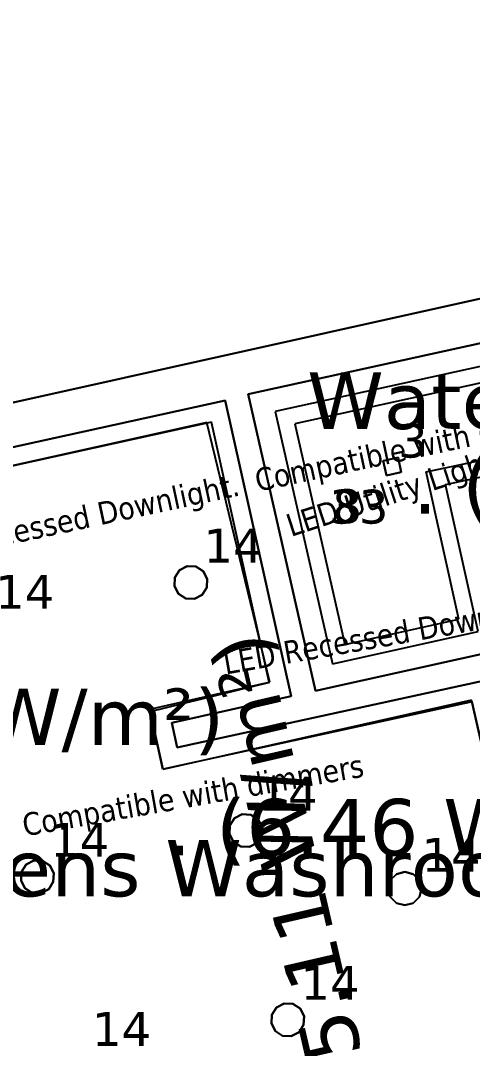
# Model space of a CAD drawing. Header units: inches. Extents: x 0 to 80, y -15 to 299.
# Drawn here: x 23.68 to 26.08, y 1.82 to 7.29 of the extents above; entities that cross this region are included whole.
import ezdxf

# ---------------------------------------------------------------- set-up
doc = ezdxf.new("R2010")
doc.units = ezdxf.units.IN
doc.header["$MEASUREMENT"] = 0
for name, color, linetype, true_color in [('DLX_BLD0_CALC', 3, 'Continuous', 0x00ff00), ('DLX_BLD0_CONT', 7, 'Continuous', 0x969696), ('DLX_BLD0_DESC', 7, 'Continuous', 0x969696), ('DLX_BLD0_LUM', 7, 'Continuous', 0xffd400), ('DLX_BLD0_LUMKEY_IDX', 7, 'Continuous', 0x969696), ('DLX_BLD0_RESKEY_IDX', 7, 'Continuous', 0x707070), ('DLX_BLD0_ROOF', 7, 'Continuous', 0x7f7f7f), ('DLX_BLD0_TXT', 7, 'Continuous', 0xaa00ff)]:
    doc.layers.add(name, color=color, linetype=linetype, true_color=true_color)
doc.styles.add('TableTextStyle', font='')
doc.styles.add('Tahoma AC-9A-79-64-AA-B0-6E-42-C4-5C-8C-13-97-E7-E2-2C', font='')
doc.styles.get('TableTextStyle').set_extended_font_data('VERDANA.TTF')
doc.styles.get('Tahoma AC-9A-79-64-AA-B0-6E-42-C4-5C-8C-13-97-E7-E2-2C').set_extended_font_data('Tahoma')

msp = doc.modelspace()

# ---------------------------------------------------------------- linework, layer by layer
at = {"layer": 'DLX_BLD0_CALC'}
for points in [[(26.7333, 5.5813, 0), (25.0307, 5.2079, 0)], [(26.6673, 5.4779, 0), (25.1348, 5.1418, 0)], [(25.0307, 5.2079, 0), (25.3352, 3.8655, 0)], [(24.691, 5.1507, 0), (22.7927, 4.7333, 0)], [(24.6676, 5.1495, 0), (22.7937, 4.7327, 0)], [(25.0024, 3.768, 0), (24.6676, 5.1495, 0)], [(24.9983, 3.7678, 0), (24.691, 5.1507, 0)], [(25.1348, 5.1418, 0), (25.4008, 3.9691, 0)], [(25.832, 4.8859, 0), (26.7554, 5.0825, 0)], [(25.9358, 4.8192, 0), (26.8593, 5.0158, 0)], [(26.0056, 4.1032, 0), (25.832, 4.8859, 0)], [(26.1092, 4.0372, 0), (25.9358, 4.8192, 0)], [(25.4008, 3.9691, 0), (26.0056, 4.1032, 0)], [(25.3352, 3.8655, 0), (26.1092, 4.0372, 0)], [(24.3646, 3.6257, 0), (24.9983, 3.7678, 0)], [(24.3663, 3.6129, 0), (25.0024, 3.768, 0)], [(26.0726, 3.6738, 0), (24.4339, 3.3038, 0)], [(26.0772, 3.6636, 0), (24.4346, 3.3058, 0)], [(26.5203, 1.7162, 0), (26.0726, 3.6738, 0)], [(26.5216, 1.7157, 0), (26.0772, 3.6636, 0)], [(24.4346, 3.3058, 0), (24.3646, 3.6257, 0)], [(24.4339, 3.3038, 0), (24.3663, 3.6129, 0)]]:
    msp.add_polyline3d(points, dxfattribs=at)
at = {"layer": 'DLX_BLD0_CONT'}
for points in [[(32.7648, 7.2856, 0), (14.6298, 3.2511, 0)], [(26.8243, 5.7241, 0), (24.8869, 5.2992, 0)], [(24.765, 5.2667, 0), (22.6762, 4.8075, 0)], [(25.1145, 3.694, 0), (24.765, 5.2667, 0)], [(24.8869, 5.2992, 0), (25.2445, 3.7225, 0)], [(25.2445, 3.7225, 0), (26.2524, 3.946, 0)], [(26.1508, 3.7794, 0), (24.509, 3.4217, 0)], [(24.4805, 3.5518, 0), (25.1145, 3.694, 0)], [(24.509, 3.4217, 0), (24.4805, 3.5518, 0)]]:
    msp.add_polyline3d(points, dxfattribs=at)
at = {"layer": 'DLX_BLD0_LUM'}
for points in [[(25.6045, 4.9461, 0), (25.6827, 4.9627, 0)], [(25.6827, 4.9627, 0), (25.6045, 4.9461, 0)], [(25.6827, 4.9627, 0), (25.6045, 4.9461, 0)], [(25.6045, 4.9461, 0), (25.6827, 4.9627, 0)], [(25.6211, 4.8678, 0), (25.6045, 4.9461, 0)], [(25.6045, 4.9461, 0), (25.6045, 4.9461, 0)], [(25.6045, 4.9461, 0), (25.6211, 4.8678, 0)], [(25.6045, 4.9461, 0), (25.6045, 4.9461, 0)], [(25.6045, 4.9461, 0), (25.6211, 4.8678, 0)], [(25.6211, 4.8678, 0), (25.6045, 4.9461, 0)], [(25.6827, 4.9627, 0), (25.6994, 4.8845, 0)], [(25.6994, 4.8845, 0), (25.6827, 4.9627, 0)], [(25.6827, 4.9627, 0), (25.6827, 4.9627, 0)], [(25.6827, 4.9627, 0), (25.6827, 4.9627, 0)], [(25.6994, 4.8845, 0), (25.6827, 4.9627, 0)], [(25.6827, 4.9627, 0), (25.6994, 4.8845, 0)], [(25.6994, 4.8845, 0), (25.6211, 4.8678, 0)], [(25.6211, 4.8678, 0), (25.6994, 4.8845, 0)], [(25.6211, 4.8678, 0), (25.6994, 4.8845, 0)], [(25.6994, 4.8845, 0), (25.6211, 4.8678, 0)], [(25.6211, 4.8678, 0), (25.6211, 4.8678, 0)], [(25.6211, 4.8678, 0), (25.6211, 4.8678, 0)], [(25.6994, 4.8845, 0), (25.6994, 4.8845, 0)], [(25.6994, 4.8845, 0), (25.6994, 4.8845, 0)], [(24.5218, 4.3635, 0), (24.5626, 4.3847, 0)], [(24.5626, 4.3847, 0), (24.5218, 4.3635, 0)], [(24.5626, 4.3847, 0), (24.5218, 4.3635, 0)], [(24.5218, 4.3635, 0), (24.5626, 4.3847, 0)], [(24.5626, 4.3847, 0), (24.5626, 4.3847, 0)], [(24.5626, 4.3847, 0), (24.6087, 4.3827, 0)], [(24.6087, 4.3827, 0), (24.5626, 4.3847, 0)], [(24.5626, 4.3847, 0), (24.5626, 4.3847, 0)], [(24.6087, 4.3827, 0), (24.5626, 4.3847, 0)], [(24.5626, 4.3847, 0), (24.6087, 4.3827, 0)], [(24.6087, 4.3827, 0), (24.6087, 4.3827, 0)], [(24.6087, 4.3827, 0), (24.6475, 4.358, 0)], [(24.6475, 4.358, 0), (24.6087, 4.3827, 0)], [(24.6087, 4.3827, 0), (24.6087, 4.3827, 0)], [(24.6475, 4.358, 0), (24.6087, 4.3827, 0)], [(24.6087, 4.3827, 0), (24.6475, 4.358, 0)], [(24.495, 4.2786, 0), (24.497, 4.3246, 0)], [(24.497, 4.3246, 0), (24.495, 4.2786, 0)], [(24.497, 4.3246, 0), (24.495, 4.2786, 0)], [(24.495, 4.2786, 0), (24.497, 4.3246, 0)], [(24.497, 4.3246, 0), (24.5218, 4.3635, 0)], [(24.5218, 4.3635, 0), (24.497, 4.3246, 0)], [(24.5218, 4.3635, 0), (24.497, 4.3246, 0)], [(24.497, 4.3246, 0), (24.5218, 4.3635, 0)], [(24.497, 4.3246, 0), (24.497, 4.3246, 0)], [(24.497, 4.3246, 0), (24.497, 4.3246, 0)], [(24.5218, 4.3635, 0), (24.5218, 4.3635, 0)], [(24.5218, 4.3635, 0), (24.5218, 4.3635, 0)], [(24.6475, 4.358, 0), (24.6475, 4.358, 0)], [(24.6475, 4.358, 0), (24.6688, 4.3171, 0)], [(24.6688, 4.3171, 0), (24.6475, 4.358, 0)], [(24.6475, 4.358, 0), (24.6475, 4.358, 0)], [(24.6688, 4.3171, 0), (24.6475, 4.358, 0)], [(24.6475, 4.358, 0), (24.6688, 4.3171, 0)], [(24.6688, 4.3171, 0), (24.6668, 4.2711, 0)], [(24.6668, 4.2711, 0), (24.6688, 4.3171, 0)], [(24.6668, 4.2711, 0), (24.6688, 4.3171, 0)], [(24.6688, 4.3171, 0), (24.6668, 4.2711, 0)], [(24.6688, 4.3171, 0), (24.6688, 4.3171, 0)], [(24.6688, 4.3171, 0), (24.6688, 4.3171, 0)], [(24.5163, 4.2377, 0), (24.495, 4.2786, 0)], [(24.495, 4.2786, 0), (24.495, 4.2786, 0)], [(24.495, 4.2786, 0), (24.5163, 4.2377, 0)], [(24.495, 4.2786, 0), (24.495, 4.2786, 0)], [(24.495, 4.2786, 0), (24.5163, 4.2377, 0)], [(24.5163, 4.2377, 0), (24.495, 4.2786, 0)], [(24.6668, 4.2711, 0), (24.642, 4.2322, 0)], [(24.642, 4.2322, 0), (24.6668, 4.2711, 0)], [(24.642, 4.2322, 0), (24.6668, 4.2711, 0)], [(24.6668, 4.2711, 0), (24.642, 4.2322, 0)], [(24.6668, 4.2711, 0), (24.6668, 4.2711, 0)], [(24.6668, 4.2711, 0), (24.6668, 4.2711, 0)], [(24.5551, 4.213, 0), (24.5163, 4.2377, 0)], [(24.5163, 4.2377, 0), (24.5163, 4.2377, 0)], [(24.5163, 4.2377, 0), (24.5551, 4.213, 0)], [(24.5163, 4.2377, 0), (24.5163, 4.2377, 0)], [(24.5163, 4.2377, 0), (24.5551, 4.213, 0)], [(24.5551, 4.213, 0), (24.5163, 4.2377, 0)], [(24.6011, 4.211, 0), (24.5551, 4.213, 0)], [(24.5551, 4.213, 0), (24.5551, 4.213, 0)], [(24.5551, 4.213, 0), (24.6011, 4.211, 0)], [(24.5551, 4.213, 0), (24.5551, 4.213, 0)], [(24.5551, 4.213, 0), (24.6011, 4.211, 0)], [(24.6011, 4.211, 0), (24.5551, 4.213, 0)], [(24.642, 4.2322, 0), (24.6011, 4.211, 0)], [(24.6011, 4.211, 0), (24.642, 4.2322, 0)], [(24.6011, 4.211, 0), (24.642, 4.2322, 0)], [(24.642, 4.2322, 0), (24.6011, 4.211, 0)], [(24.6011, 4.211, 0), (24.6011, 4.211, 0)], [(24.6011, 4.211, 0), (24.6011, 4.211, 0)], [(24.642, 4.2322, 0), (24.642, 4.2322, 0)], [(24.642, 4.2322, 0), (24.642, 4.2322, 0)], [(24.8138, 3.045, 0), (24.8547, 3.0663, 0)], [(24.8547, 3.0663, 0), (24.8138, 3.045, 0)], [(24.8547, 3.0663, 0), (24.8138, 3.045, 0)], [(24.8138, 3.045, 0), (24.8547, 3.0663, 0)], [(24.8547, 3.0663, 0), (24.8547, 3.0663, 0)], [(24.8547, 3.0663, 0), (24.9007, 3.0643, 0)], [(24.9007, 3.0643, 0), (24.8547, 3.0663, 0)], [(24.8547, 3.0663, 0), (24.8547, 3.0663, 0)], [(24.9007, 3.0643, 0), (24.8547, 3.0663, 0)], [(24.8547, 3.0663, 0), (24.9007, 3.0643, 0)], [(24.9007, 3.0643, 0), (24.9007, 3.0643, 0)], [(24.9007, 3.0643, 0), (24.9395, 3.0395, 0)], [(24.9395, 3.0395, 0), (24.9007, 3.0643, 0)], [(24.9007, 3.0643, 0), (24.9007, 3.0643, 0)], [(24.9395, 3.0395, 0), (24.9007, 3.0643, 0)], [(24.9007, 3.0643, 0), (24.9395, 3.0395, 0)], [(24.787, 2.9601, 0), (24.789, 3.0062, 0)], [(24.789, 3.0062, 0), (24.787, 2.9601, 0)], [(24.789, 3.0062, 0), (24.787, 2.9601, 0)], [(24.787, 2.9601, 0), (24.789, 3.0062, 0)], [(24.789, 3.0062, 0), (24.8138, 3.045, 0)], [(24.8138, 3.045, 0), (24.789, 3.0062, 0)], [(24.8138, 3.045, 0), (24.789, 3.0062, 0)], [(24.789, 3.0062, 0), (24.8138, 3.045, 0)], [(24.789, 3.0062, 0), (24.789, 3.0062, 0)], [(24.789, 3.0062, 0), (24.789, 3.0062, 0)], [(24.8138, 3.045, 0), (24.8138, 3.045, 0)], [(24.8138, 3.045, 0), (24.8138, 3.045, 0)], [(24.9395, 3.0395, 0), (24.9395, 3.0395, 0)], [(24.9395, 3.0395, 0), (24.9608, 2.9986, 0)], [(24.9608, 2.9986, 0), (24.9395, 3.0395, 0)], [(24.9395, 3.0395, 0), (24.9395, 3.0395, 0)], [(24.9608, 2.9986, 0), (24.9395, 3.0395, 0)], [(24.9395, 3.0395, 0), (24.9608, 2.9986, 0)], [(24.8083, 2.9193, 0), (24.787, 2.9601, 0)], [(24.787, 2.9601, 0), (24.787, 2.9601, 0)], [(24.787, 2.9601, 0), (24.8083, 2.9193, 0)], [(24.787, 2.9601, 0), (24.787, 2.9601, 0)], [(24.787, 2.9601, 0), (24.8083, 2.9193, 0)], [(24.8083, 2.9193, 0), (24.787, 2.9601, 0)], [(24.9588, 2.9526, 0), (24.934, 2.9137, 0)], [(24.934, 2.9137, 0), (24.9588, 2.9526, 0)], [(24.934, 2.9137, 0), (24.9588, 2.9526, 0)], [(24.9588, 2.9526, 0), (24.934, 2.9137, 0)], [(24.9608, 2.9986, 0), (24.9588, 2.9526, 0)], [(24.9588, 2.9526, 0), (24.9608, 2.9986, 0)], [(24.9588, 2.9526, 0), (24.9608, 2.9986, 0)], [(24.9608, 2.9986, 0), (24.9588, 2.9526, 0)], [(24.9588, 2.9526, 0), (24.9588, 2.9526, 0)], [(24.9588, 2.9526, 0), (24.9588, 2.9526, 0)], [(24.9608, 2.9986, 0), (24.9608, 2.9986, 0)], [(24.9608, 2.9986, 0), (24.9608, 2.9986, 0)], [(24.8471, 2.8945, 0), (24.8083, 2.9193, 0)], [(24.8083, 2.9193, 0), (24.8083, 2.9193, 0)], [(24.8083, 2.9193, 0), (24.8471, 2.8945, 0)], [(24.8083, 2.9193, 0), (24.8083, 2.9193, 0)], [(24.8083, 2.9193, 0), (24.8471, 2.8945, 0)], [(24.8471, 2.8945, 0), (24.8083, 2.9193, 0)], [(24.934, 2.9137, 0), (24.8932, 2.8925, 0)], [(24.8932, 2.8925, 0), (24.934, 2.9137, 0)], [(24.8932, 2.8925, 0), (24.934, 2.9137, 0)], [(24.934, 2.9137, 0), (24.8932, 2.8925, 0)], [(24.934, 2.9137, 0), (24.934, 2.9137, 0)], [(24.934, 2.9137, 0), (24.934, 2.9137, 0)], [(24.8932, 2.8925, 0), (24.8471, 2.8945, 0)], [(24.8471, 2.8945, 0), (24.8471, 2.8945, 0)], [(24.8471, 2.8945, 0), (24.8932, 2.8925, 0)], [(24.8471, 2.8945, 0), (24.8471, 2.8945, 0)], [(24.8471, 2.8945, 0), (24.8932, 2.8925, 0)], [(24.8932, 2.8925, 0), (24.8471, 2.8945, 0)], [(24.8932, 2.8925, 0), (24.8932, 2.8925, 0)], [(24.8932, 2.8925, 0), (24.8932, 2.8925, 0)], [(23.6815, 2.7608, 0), (23.7062, 2.7997, 0)], [(23.7062, 2.7997, 0), (23.6815, 2.7608, 0)], [(23.7062, 2.7997, 0), (23.6815, 2.7608, 0)], [(23.6815, 2.7608, 0), (23.7062, 2.7997, 0)], [(23.7062, 2.7997, 0), (23.7471, 2.821, 0)], [(23.7471, 2.821, 0), (23.7062, 2.7997, 0)], [(23.7471, 2.821, 0), (23.7062, 2.7997, 0)], [(23.7062, 2.7997, 0), (23.7471, 2.821, 0)], [(23.7062, 2.7997, 0), (23.7062, 2.7997, 0)], [(23.7062, 2.7997, 0), (23.7062, 2.7997, 0)], [(23.7471, 2.821, 0), (23.7471, 2.821, 0)], [(23.7471, 2.821, 0), (23.7931, 2.8189, 0)], [(23.7931, 2.8189, 0), (23.7471, 2.821, 0)], [(23.7471, 2.821, 0), (23.7471, 2.821, 0)], [(23.7931, 2.8189, 0), (23.7471, 2.821, 0)], [(23.7471, 2.821, 0), (23.7931, 2.8189, 0)], [(23.7931, 2.8189, 0), (23.7931, 2.8189, 0)], [(23.7931, 2.8189, 0), (23.832, 2.7942, 0)], [(23.832, 2.7942, 0), (23.7931, 2.8189, 0)], [(23.7931, 2.8189, 0), (23.7931, 2.8189, 0)], [(23.832, 2.7942, 0), (23.7931, 2.8189, 0)], [(23.7931, 2.8189, 0), (23.832, 2.7942, 0)], [(23.832, 2.7942, 0), (23.832, 2.7942, 0)], [(23.832, 2.7942, 0), (23.8532, 2.7533, 0)], [(23.8532, 2.7533, 0), (23.832, 2.7942, 0)], [(23.832, 2.7942, 0), (23.832, 2.7942, 0)], [(23.8532, 2.7533, 0), (23.832, 2.7942, 0)], [(23.832, 2.7942, 0), (23.8532, 2.7533, 0)], [(23.6795, 2.7148, 0), (23.6815, 2.7608, 0)], [(23.6815, 2.7608, 0), (23.6795, 2.7148, 0)], [(23.6815, 2.7608, 0), (23.6795, 2.7148, 0)], [(23.6795, 2.7148, 0), (23.6815, 2.7608, 0)], [(23.6815, 2.7608, 0), (23.6815, 2.7608, 0)], [(23.6815, 2.7608, 0), (23.6815, 2.7608, 0)], [(23.8532, 2.7533, 0), (23.8512, 2.7073, 0)], [(23.8512, 2.7073, 0), (23.8532, 2.7533, 0)], [(23.8512, 2.7073, 0), (23.8532, 2.7533, 0)], [(23.8532, 2.7533, 0), (23.8512, 2.7073, 0)], [(23.8532, 2.7533, 0), (23.8532, 2.7533, 0)], [(23.8532, 2.7533, 0), (23.8532, 2.7533, 0)], [(25.6419, 2.7162, 0), (25.6745, 2.7488, 0)], [(25.6745, 2.7488, 0), (25.6419, 2.7162, 0)], [(25.6745, 2.7488, 0), (25.6419, 2.7162, 0)], [(25.6419, 2.7162, 0), (25.6745, 2.7488, 0)], [(25.6745, 2.7488, 0), (25.719, 2.7607, 0)], [(25.719, 2.7607, 0), (25.6745, 2.7488, 0)], [(25.719, 2.7607, 0), (25.6745, 2.7488, 0)], [(25.6745, 2.7488, 0), (25.719, 2.7607, 0)], [(25.6745, 2.7488, 0), (25.6745, 2.7488, 0)], [(25.6745, 2.7488, 0), (25.6745, 2.7488, 0)], [(25.719, 2.7607, 0), (25.719, 2.7607, 0)], [(25.719, 2.7607, 0), (25.7635, 2.7488, 0)], [(25.7635, 2.7488, 0), (25.719, 2.7607, 0)], [(25.719, 2.7607, 0), (25.719, 2.7607, 0)], [(25.7635, 2.7488, 0), (25.719, 2.7607, 0)], [(25.719, 2.7607, 0), (25.7635, 2.7488, 0)], [(25.7635, 2.7488, 0), (25.7635, 2.7488, 0)], [(25.7635, 2.7488, 0), (25.7961, 2.7162, 0)], [(25.7961, 2.7162, 0), (25.7635, 2.7488, 0)], [(25.7635, 2.7488, 0), (25.7635, 2.7488, 0)], [(25.7961, 2.7162, 0), (25.7635, 2.7488, 0)], [(25.7635, 2.7488, 0), (25.7961, 2.7162, 0)], [(23.7007, 2.6739, 0), (23.6795, 2.7148, 0)], [(23.6795, 2.7148, 0), (23.6795, 2.7148, 0)], [(23.6795, 2.7148, 0), (23.7007, 2.6739, 0)], [(23.6795, 2.7148, 0), (23.6795, 2.7148, 0)], [(23.6795, 2.7148, 0), (23.7007, 2.6739, 0)], [(23.7007, 2.6739, 0), (23.6795, 2.7148, 0)], [(23.8512, 2.7073, 0), (23.8265, 2.6684, 0)], [(23.8265, 2.6684, 0), (23.8512, 2.7073, 0)], [(23.8265, 2.6684, 0), (23.8512, 2.7073, 0)], [(23.8512, 2.7073, 0), (23.8265, 2.6684, 0)], [(23.8512, 2.7073, 0), (23.8512, 2.7073, 0)], [(23.8512, 2.7073, 0), (23.8512, 2.7073, 0)], [(25.63, 2.6717, 0), (25.6419, 2.7162, 0)], [(25.6419, 2.7162, 0), (25.63, 2.6717, 0)], [(25.6419, 2.7162, 0), (25.63, 2.6717, 0)], [(25.63, 2.6717, 0), (25.6419, 2.7162, 0)], [(25.6419, 2.7162, 0), (25.6419, 2.7162, 0)], [(25.6419, 2.7162, 0), (25.6419, 2.7162, 0)], [(25.7961, 2.7162, 0), (25.7961, 2.7162, 0)], [(25.7961, 2.7162, 0), (25.808, 2.6717, 0)], [(25.808, 2.6717, 0), (25.7961, 2.7162, 0)], [(25.7961, 2.7162, 0), (25.7961, 2.7162, 0)], [(25.808, 2.6717, 0), (25.7961, 2.7162, 0)], [(25.7961, 2.7162, 0), (25.808, 2.6717, 0)], [(23.7396, 2.6492, 0), (23.7007, 2.6739, 0)], [(23.7007, 2.6739, 0), (23.7007, 2.6739, 0)], [(23.7007, 2.6739, 0), (23.7396, 2.6492, 0)], [(23.7007, 2.6739, 0), (23.7007, 2.6739, 0)], [(23.7007, 2.6739, 0), (23.7396, 2.6492, 0)], [(23.7396, 2.6492, 0), (23.7007, 2.6739, 0)], [(23.7856, 2.6472, 0), (23.7396, 2.6492, 0)], [(23.7396, 2.6492, 0), (23.7396, 2.6492, 0)], [(23.7396, 2.6492, 0), (23.7856, 2.6472, 0)], [(23.7396, 2.6492, 0), (23.7396, 2.6492, 0)], [(23.7396, 2.6492, 0), (23.7856, 2.6472, 0)], [(23.7856, 2.6472, 0), (23.7396, 2.6492, 0)], [(23.8265, 2.6684, 0), (23.7856, 2.6472, 0)], [(23.7856, 2.6472, 0), (23.8265, 2.6684, 0)], [(23.7856, 2.6472, 0), (23.8265, 2.6684, 0)], [(23.8265, 2.6684, 0), (23.7856, 2.6472, 0)], [(23.7856, 2.6472, 0), (23.7856, 2.6472, 0)], [(23.7856, 2.6472, 0), (23.7856, 2.6472, 0)], [(23.8265, 2.6684, 0), (23.8265, 2.6684, 0)], [(23.8265, 2.6684, 0), (23.8265, 2.6684, 0)], [(25.6419, 2.6272, 0), (25.63, 2.6717, 0)], [(25.63, 2.6717, 0), (25.63, 2.6717, 0)], [(25.63, 2.6717, 0), (25.6419, 2.6272, 0)], [(25.63, 2.6717, 0), (25.63, 2.6717, 0)], [(25.63, 2.6717, 0), (25.6419, 2.6272, 0)], [(25.6419, 2.6272, 0), (25.63, 2.6717, 0)], [(25.6745, 2.5947, 0), (25.6419, 2.6272, 0)], [(25.6419, 2.6272, 0), (25.6419, 2.6272, 0)], [(25.6419, 2.6272, 0), (25.6745, 2.5947, 0)], [(25.6419, 2.6272, 0), (25.6419, 2.6272, 0)], [(25.6419, 2.6272, 0), (25.6745, 2.5947, 0)], [(25.6745, 2.5947, 0), (25.6419, 2.6272, 0)], [(25.7961, 2.6272, 0), (25.7635, 2.5947, 0)], [(25.7635, 2.5947, 0), (25.7961, 2.6272, 0)], [(25.7635, 2.5947, 0), (25.7961, 2.6272, 0)], [(25.7961, 2.6272, 0), (25.7635, 2.5947, 0)], [(25.808, 2.6717, 0), (25.7961, 2.6272, 0)], [(25.7961, 2.6272, 0), (25.808, 2.6717, 0)], [(25.7961, 2.6272, 0), (25.808, 2.6717, 0)], [(25.808, 2.6717, 0), (25.7961, 2.6272, 0)], [(25.7961, 2.6272, 0), (25.7961, 2.6272, 0)], [(25.7961, 2.6272, 0), (25.7961, 2.6272, 0)], [(25.808, 2.6717, 0), (25.808, 2.6717, 0)], [(25.808, 2.6717, 0), (25.808, 2.6717, 0)], [(25.719, 2.5827, 0), (25.6745, 2.5947, 0)], [(25.6745, 2.5947, 0), (25.6745, 2.5947, 0)], [(25.6745, 2.5947, 0), (25.719, 2.5827, 0)], [(25.6745, 2.5947, 0), (25.6745, 2.5947, 0)], [(25.6745, 2.5947, 0), (25.719, 2.5827, 0)], [(25.719, 2.5827, 0), (25.6745, 2.5947, 0)], [(25.7635, 2.5947, 0), (25.719, 2.5827, 0)], [(25.719, 2.5827, 0), (25.7635, 2.5947, 0)], [(25.719, 2.5827, 0), (25.7635, 2.5947, 0)], [(25.7635, 2.5947, 0), (25.719, 2.5827, 0)], [(25.719, 2.5827, 0), (25.719, 2.5827, 0)], [(25.719, 2.5827, 0), (25.719, 2.5827, 0)], [(25.7635, 2.5947, 0), (25.7635, 2.5947, 0)], [(25.7635, 2.5947, 0), (25.7635, 2.5947, 0)], [(25.0117, 2.0009, 0), (25.0364, 2.0398, 0)], [(25.0364, 2.0398, 0), (25.0117, 2.0009, 0)], [(25.0364, 2.0398, 0), (25.0117, 2.0009, 0)], [(25.0117, 2.0009, 0), (25.0364, 2.0398, 0)], [(25.0364, 2.0398, 0), (25.0773, 2.0611, 0)], [(25.0773, 2.0611, 0), (25.0364, 2.0398, 0)], [(25.0773, 2.0611, 0), (25.0364, 2.0398, 0)], [(25.0364, 2.0398, 0), (25.0773, 2.0611, 0)], [(25.0364, 2.0398, 0), (25.0364, 2.0398, 0)], [(25.0364, 2.0398, 0), (25.0364, 2.0398, 0)], [(25.0773, 2.0611, 0), (25.0773, 2.0611, 0)], [(25.0773, 2.0611, 0), (25.1233, 2.059, 0)], [(25.1233, 2.059, 0), (25.0773, 2.0611, 0)], [(25.0773, 2.0611, 0), (25.0773, 2.0611, 0)], [(25.1233, 2.059, 0), (25.0773, 2.0611, 0)], [(25.0773, 2.0611, 0), (25.1233, 2.059, 0)], [(25.1233, 2.059, 0), (25.1233, 2.059, 0)], [(25.1233, 2.059, 0), (25.1622, 2.0343, 0)], [(25.1622, 2.0343, 0), (25.1233, 2.059, 0)], [(25.1233, 2.059, 0), (25.1233, 2.059, 0)], [(25.1622, 2.0343, 0), (25.1233, 2.059, 0)], [(25.1233, 2.059, 0), (25.1622, 2.0343, 0)], [(25.1622, 2.0343, 0), (25.1622, 2.0343, 0)], [(25.1622, 2.0343, 0), (25.1835, 1.9934, 0)], [(25.1835, 1.9934, 0), (25.1622, 2.0343, 0)], [(25.1622, 2.0343, 0), (25.1622, 2.0343, 0)], [(25.1835, 1.9934, 0), (25.1622, 2.0343, 0)], [(25.1622, 2.0343, 0), (25.1835, 1.9934, 0)], [(25.0097, 1.9549, 0), (25.0117, 2.0009, 0)], [(25.0117, 2.0009, 0), (25.0097, 1.9549, 0)], [(25.0117, 2.0009, 0), (25.0097, 1.9549, 0)], [(25.0097, 1.9549, 0), (25.0117, 2.0009, 0)], [(25.0117, 2.0009, 0), (25.0117, 2.0009, 0)], [(25.0117, 2.0009, 0), (25.0117, 2.0009, 0)], [(25.1835, 1.9934, 0), (25.1814, 1.9474, 0)], [(25.1814, 1.9474, 0), (25.1835, 1.9934, 0)], [(25.1814, 1.9474, 0), (25.1835, 1.9934, 0)], [(25.1835, 1.9934, 0), (25.1814, 1.9474, 0)], [(25.1835, 1.9934, 0), (25.1835, 1.9934, 0)], [(25.1835, 1.9934, 0), (25.1835, 1.9934, 0)], [(25.0309, 1.914, 0), (25.0097, 1.9549, 0)], [(25.0097, 1.9549, 0), (25.0097, 1.9549, 0)], [(25.0097, 1.9549, 0), (25.0309, 1.914, 0)], [(25.0097, 1.9549, 0), (25.0097, 1.9549, 0)], [(25.0097, 1.9549, 0), (25.0309, 1.914, 0)], [(25.0309, 1.914, 0), (25.0097, 1.9549, 0)], [(25.0698, 1.8893, 0), (25.0309, 1.914, 0)], [(25.0309, 1.914, 0), (25.0309, 1.914, 0)], [(25.0309, 1.914, 0), (25.0698, 1.8893, 0)], [(25.0309, 1.914, 0), (25.0309, 1.914, 0)], [(25.0309, 1.914, 0), (25.0698, 1.8893, 0)], [(25.0698, 1.8893, 0), (25.0309, 1.914, 0)], [(25.1814, 1.9474, 0), (25.1567, 1.9085, 0)], [(25.1567, 1.9085, 0), (25.1814, 1.9474, 0)], [(25.1567, 1.9085, 0), (25.1814, 1.9474, 0)], [(25.1814, 1.9474, 0), (25.1567, 1.9085, 0)], [(25.1814, 1.9474, 0), (25.1814, 1.9474, 0)], [(25.1814, 1.9474, 0), (25.1814, 1.9474, 0)], [(25.1158, 1.8873, 0), (25.0698, 1.8893, 0)], [(25.0698, 1.8893, 0), (25.0698, 1.8893, 0)], [(25.0698, 1.8893, 0), (25.1158, 1.8873, 0)], [(25.0698, 1.8893, 0), (25.0698, 1.8893, 0)], [(25.0698, 1.8893, 0), (25.1158, 1.8873, 0)], [(25.1158, 1.8873, 0), (25.0698, 1.8893, 0)], [(25.1567, 1.9085, 0), (25.1158, 1.8873, 0)], [(25.1158, 1.8873, 0), (25.1567, 1.9085, 0)], [(25.1158, 1.8873, 0), (25.1567, 1.9085, 0)], [(25.1567, 1.9085, 0), (25.1158, 1.8873, 0)], [(25.1158, 1.8873, 0), (25.1158, 1.8873, 0)], [(25.1158, 1.8873, 0), (25.1158, 1.8873, 0)], [(25.1567, 1.9085, 0), (25.1567, 1.9085, 0)], [(25.1567, 1.9085, 0), (25.1567, 1.9085, 0)]]:
    msp.add_polyline3d(points, dxfattribs=at)
at = {"layer": 'DLX_BLD0_ROOF'}
for points in [[(32.7648, 7.2856, 0), (14.6298, 3.2511, 0)], [(14.6298, 3.2511, 0), (32.7648, 7.2856, 0)], [(14.6298, 3.2511, 0), (32.7648, 7.2856, 0)], [(32.7648, 7.2856, 0), (14.6298, 3.2511, 0)], [(26.8243, 5.7241, 0), (24.8869, 5.2992, 0)], [(24.8869, 5.2992, 0), (26.8243, 5.7241, 0)], [(24.765, 5.2667, 0), (22.6762, 4.8075, 0)], [(22.6762, 4.8075, 0), (24.765, 5.2667, 0)], [(25.1145, 3.694, 0), (24.765, 5.2667, 0)], [(24.765, 5.2667, 0), (25.1145, 3.694, 0)], [(24.8869, 5.2992, 0), (25.2445, 3.7225, 0)], [(25.2445, 3.7225, 0), (24.8869, 5.2992, 0)], [(25.2445, 3.7225, 0), (26.2524, 3.946, 0)], [(26.2524, 3.946, 0), (25.2445, 3.7225, 0)], [(26.1508, 3.7794, 0), (24.509, 3.4217, 0)], [(24.509, 3.4217, 0), (26.1508, 3.7794, 0)], [(24.4805, 3.5518, 0), (25.1145, 3.694, 0)], [(25.1145, 3.694, 0), (24.4805, 3.5518, 0)], [(24.509, 3.4217, 0), (24.4805, 3.5518, 0)], [(24.4805, 3.5518, 0), (24.509, 3.4217, 0)]]:
    msp.add_polyline3d(points, dxfattribs=at)

# ---------------------------------------------------------------- texts
at = {"layer": 'DLX_BLD0_DESC', "style": 'TableTextStyle'}
for s, p in [('Water Rm 107 (4.09 W/m²)', (25.2, 5.1149)), ('. (6.10 W/m²)', (25.7617, 4.6644)), ('Closet 102 (4.66 W/m²)', (19.9509, 3.4341)), ('. (6.46 W/m²)', (24.4532, 2.8482)), ('Mens Washroom (6.44 W/m²)', (23.2315, 2.6305))]:
    msp.add_text(s, height=0.3, dxfattribs=at).set_placement(p)
msp.add_text('corridor 105 (5.11 W/m²)', height=0.3, rotation=103, dxfattribs=at).set_placement((26.1276, -0.9558))
at = {"layer": 'DLX_BLD0_LUMKEY_IDX', "style": 'TableTextStyle'}
for s, p in [('3', (25.6827, 4.9627)), ('14', (24.6495, 4.404)), ('14', (23.542, 4.1587)), ('14', (24.9416, 3.0855)), ('14', (23.834, 2.8402)), ('14', (25.808, 2.7607)), ('14', (25.1642, 2.0803)), ('14', (24.0567, 1.835))]:
    msp.add_text(s, height=0.18, dxfattribs=at).set_placement(p)
at = {"layer": 'DLX_BLD0_RESKEY_IDX', "style": 'TableTextStyle'}
for s, p in [('33', (25.3176, 4.6118)), ('8', (25.3338, 4.6146))]:
    msp.add_text(s, height=0.18, dxfattribs=at).set_placement(p)
at = {"layer": 'DLX_BLD0_TXT', "style": 'Tahoma AC-9A-79-64-AA-B0-6E-42-C4-5C-8C-13-97-E7-E2-2C'}
for s, rotation, p in [('LED Utility Light^M^JNon-dimmable^M^J', 18, (25.1138, 4.5402)), ('LED Recessed Downlight.^M^JCompatible with dimmers^M^J', 12, (23.074, 4.3847)), (' LED Recessed Downlight^M^J Non-dimmable ^M^J', 10, (24.7216, 3.8008)), ('LED Recessed Downlight.^M^JIntegrated driver^M^JCompatible with dimmers^M^J', 10, (20.541, 2.3919))]:
    msp.add_text(s, height=0.1208, rotation=rotation, dxfattribs=at).set_placement(p)

doc.saveas('drawing.dxf')
